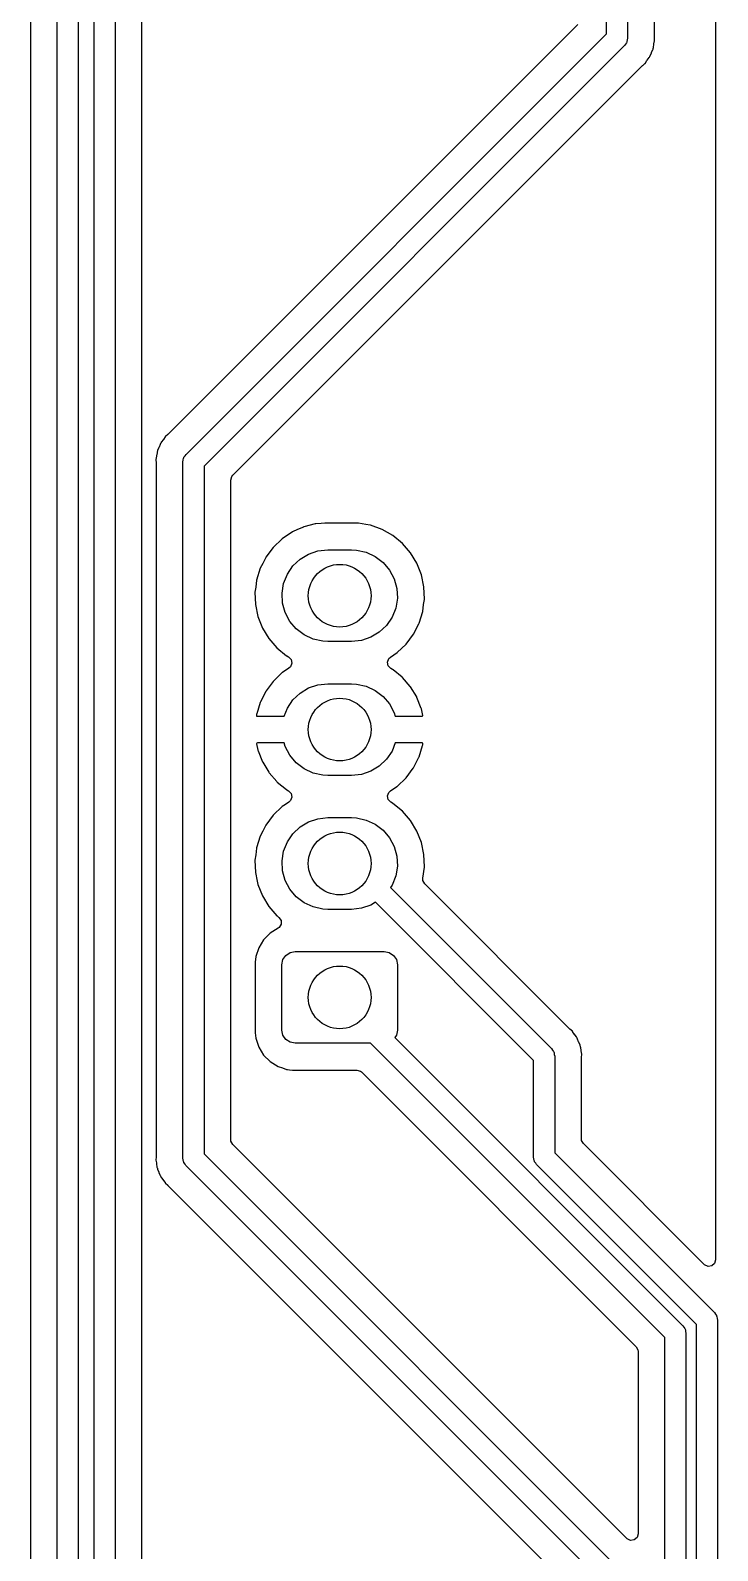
# Model space of a CAD drawing. Extents: x 87 to 116, y -228 to -39.
# Drawn here: x 103.33 to 116.37, y -100.66 to -71.83 of the extents above; entities that cross this region are included whole.
import ezdxf

# ---------------------------------------------------------------- set-up
doc = ezdxf.new("R2010")
doc.units = 0
doc.layers.add('BLACK', color=7, linetype='CONTINUOUS')

msp = doc.modelspace()

# ---------------------------------------------------------------- linework, layer by layer
at = {"layer": 'BLACK', "linetype": 'CONTINUOUS'}
for p, q in [((116.331, -38.7345), (116.331, -95.1475)), ((114.262, -71.8907), (114.262, -55.8713)), ((114.662, -55.7885), (114.662, -71.9739)), ((115.171, -71.9489), (115.171, -55.8174)), ((104.54, -101.819), (104.54, -71.2284)), ((104.94, -71.1455), (104.94, -101.903)), ((105.448, -100.913), (105.448, -71.1744)), ((103.841, -108.105), (103.841, -71.3777)), ((104.241, -71.2948), (104.241, -108.022)), ((103.332, -71.6405), (103.332, -108.076)), ((113.717, -71.7169), (105.945, -79.4885)), ((106.285, -79.8686), (114.262, -71.8907)), ((114.622, -72.0866), (114.604, -72.1149)), ((114.643, -72.0606), (114.622, -72.0866)), ((114.645, -72.0493), (114.643, -72.0606)), ((114.651, -72.0396), (114.645, -72.0493)), ((114.655, -72.0064), (114.651, -72.0396)), ((114.662, -71.9739), (114.655, -72.0064)), ((115.154, -72.151), (115.162, -72.0876)), ((115.162, -72.0876), (115.163, -72.0811)), ((115.163, -72.0811), (115.173, -72.0258)), ((115.171, -71.9561), (115.171, -71.9489)), ((115.175, -72.0183), (115.171, -71.9561)), ((115.173, -72.0258), (115.175, -72.0183)), ((114.604, -72.1149), (106.626, -80.0928)), ((115.034, -72.3935), (115.073, -72.3432)), ((115.073, -72.3432), (115.076, -72.3363)), ((115.076, -72.3363), (115.077, -72.334)), ((115.077, -72.334), (115.086, -72.3193)), ((115.086, -72.3193), (115.087, -72.317)), ((115.087, -72.317), (115.091, -72.3108)), ((115.091, -72.3108), (115.115, -72.2512)), ((115.115, -72.2512), (115.117, -72.2452)), ((115.117, -72.245), (115.144, -72.1869)), ((115.117, -72.2452), (115.117, -72.245)), ((115.144, -72.1869), (115.145, -72.1795)), ((115.145, -72.1795), (115.146, -72.1769)), ((115.146, -72.1769), (115.15, -72.1607)), ((115.15, -72.1607), (115.151, -72.1581)), ((115.151, -72.1581), (115.154, -72.151)), ((111.045, -76.3932), (114.943, -72.495)), ((114.943, -72.495), (114.949, -72.4891)), ((114.949, -72.4891), (114.987, -72.4561)), ((114.987, -72.4561), (114.993, -72.4511)), ((114.987, -72.4561), (114.987, -72.4561)), ((114.993, -72.4511), (115.03, -72.3988)), ((115.03, -72.3988), (115.034, -72.3935)), ((107.171, -80.2666), (111.045, -76.3932)), ((105.855, -79.59), (105.816, -79.6403)), ((105.859, -79.5847), (105.855, -79.59)), ((105.891, -79.5387), (105.859, -79.5847)), ((105.896, -79.5324), (105.891, -79.5387)), ((105.939, -79.4944), (105.896, -79.5324)), ((105.945, -79.4885), (105.939, -79.4944)), ((105.734, -79.84), (105.726, -79.8959)), ((105.735, -79.8325), (105.734, -79.84)), ((105.734, -79.84), (105.734, -79.84)), ((105.737, -79.8254), (105.735, -79.8325)), ((105.738, -79.8228), (105.737, -79.8254)), ((105.743, -79.8066), (105.738, -79.8228)), ((105.744, -79.804), (105.743, -79.8066)), ((105.745, -79.7966), (105.744, -79.804)), ((105.771, -79.7383), (105.745, -79.7966)), ((105.774, -79.7323), (105.771, -79.7383)), ((105.794, -79.6798), (105.774, -79.7323)), ((105.797, -79.6727), (105.794, -79.6798)), ((105.794, -79.6798), (105.794, -79.6798)), ((105.801, -79.6665), (105.797, -79.6727)), ((105.803, -79.6642), (105.801, -79.6665)), ((105.811, -79.6495), (105.803, -79.6642)), ((105.812, -79.6472), (105.811, -79.6495)), ((105.816, -79.6403), (105.812, -79.6472)), ((106.267, -79.8969), (106.285, -79.8686)), ((105.725, -79.9024), (105.714, -79.9652)), ((105.714, -79.9652), (105.714, -79.9728)), ((105.714, -79.9728), (105.714, -79.9728)), ((105.714, -79.9728), (105.717, -80.0274)), ((105.717, -80.0274), (105.718, -80.0346)), ((105.718, -80.0346), (105.718, -93.1891)), ((105.726, -79.8959), (105.725, -79.9024)), ((106.226, -80.0097), (106.233, -79.9771)), ((106.226, -93.218), (106.226, -80.0097)), ((106.233, -79.9771), (106.237, -79.9439)), ((106.237, -79.9439), (106.243, -79.9342)), ((106.243, -79.9342), (106.246, -79.923)), ((106.246, -79.923), (106.267, -79.8969)), ((106.626, -80.0928), (106.626, -93.1352)), ((107.134, -80.3557), (107.155, -80.2875)), ((107.134, -92.8723), (107.134, -80.3557)), ((107.155, -80.2875), (107.171, -80.2666)), ((108.401, -81.2967), (108.302, -81.3411)), ((108.511, -81.2473), (108.401, -81.2967)), ((108.515, -81.2451), (108.511, -81.2473)), ((108.511, -81.2473), (108.511, -81.2473)), ((108.521, -81.2437), (108.515, -81.2451)), ((108.737, -81.1876), (108.521, -81.2437)), ((108.521, -81.2437), (108.521, -81.2437)), ((108.742, -81.1863), (108.737, -81.1876)), ((108.737, -81.1876), (108.737, -81.1876)), ((108.747, -81.1858), (108.742, -81.1863)), ((108.848, -81.1773), (108.747, -81.1858)), ((108.747, -81.1858), (108.747, -81.1858)), ((108.916, -81.1715), (108.848, -81.1773)), ((109.531, -81.1715), (108.916, -81.1715)), ((109.532, -81.1716), (109.531, -81.1715)), ((109.551, -81.1725), (109.532, -81.1716)), ((109.532, -81.1716), (109.532, -81.1716)), ((109.555, -81.1727), (109.551, -81.1725)), ((109.551, -81.1725), (109.551, -81.1725)), ((109.699, -81.1987), (109.555, -81.1727)), ((109.78, -81.2133), (109.699, -81.1987)), ((109.785, -81.2143), (109.78, -81.2133)), ((109.78, -81.2133), (109.78, -81.2133)), ((110.005, -81.2941), (109.785, -81.2143)), ((110.209, -81.4098), (110.005, -81.2941)), ((108.108, -81.4718), (107.939, -81.6333)), ((108.302, -81.3411), (108.108, -81.4718)), ((110.39, -81.5582), (110.209, -81.4098)), ((110.543, -81.7349), (110.39, -81.5582)), ((107.797, -81.8257), (107.739, -81.9398)), ((107.799, -81.821), (107.797, -81.8257)), ((107.797, -81.8257), (107.797, -81.8257)), ((107.939, -81.6333), (107.799, -81.821)), ((108.312, -81.9861), (108.449, -81.857)), ((108.449, -81.857), (108.61, -81.7602)), ((108.61, -81.7602), (108.788, -81.7003)), ((108.788, -81.7003), (108.975, -81.68)), ((108.975, -81.68), (109.425, -81.68)), ((109.425, -81.68), (109.522, -81.6854)), ((109.522, -81.6854), (109.705, -81.7264)), ((109.705, -81.7264), (109.876, -81.8058)), ((109.876, -81.8058), (110.025, -81.92)), ((110.664, -81.9349), (110.543, -81.7349)), ((107.693, -82.0295), (107.624, -82.2529)), ((107.739, -81.9398), (107.693, -82.0295)), ((108.137, -82.316), (108.207, -82.1416)), ((108.207, -82.1416), (108.312, -81.9861)), ((110.025, -81.92), (110.146, -82.0635)), ((110.146, -82.0635), (110.234, -82.2297)), ((110.75, -82.1524), (110.664, -81.9349)), ((110.798, -82.3814), (110.75, -82.1524)), ((107.606, -82.3867), (107.593, -82.4848)), ((107.623, -82.2582), (107.606, -82.3867)), ((107.624, -82.2529), (107.623, -82.2582)), ((107.623, -82.2582), (107.623, -82.2582)), ((108.106, -82.5014), (108.137, -82.316)), ((110.234, -82.2297), (110.284, -82.4109)), ((110.284, -82.4109), (110.294, -82.5986)), ((110.807, -82.6152), (110.798, -82.3814)), ((107.593, -82.4848), (107.602, -82.7186)), ((107.602, -82.7186), (107.65, -82.9476)), ((108.116, -82.6891), (108.106, -82.5014)), ((108.166, -82.8703), (108.116, -82.6891)), ((110.294, -82.5986), (110.263, -82.784)), ((110.776, -82.8471), (110.793, -82.7186)), ((110.793, -82.7186), (110.806, -82.6205)), ((110.806, -82.6205), (110.807, -82.6152)), ((110.806, -82.6205), (110.806, -82.6205)), ((107.65, -82.9476), (107.736, -83.1651)), ((108.254, -83.0365), (108.166, -82.8703)), ((108.375, -83.18), (108.254, -83.0365)), ((110.193, -82.9584), (110.088, -83.1139)), ((110.263, -82.784), (110.193, -82.9584)), ((110.707, -83.0705), (110.776, -82.8471)), ((107.736, -83.1651), (107.857, -83.3651)), ((108.524, -83.2942), (108.375, -83.18)), ((108.695, -83.3736), (108.524, -83.2942)), ((109.79, -83.3398), (109.612, -83.3997)), ((109.951, -83.243), (109.79, -83.3398)), ((110.088, -83.1139), (109.951, -83.243)), ((110.461, -83.4667), (110.601, -83.279)), ((110.601, -83.279), (110.656, -83.1697)), ((110.656, -83.1697), (110.704, -83.0753)), ((110.704, -83.0753), (110.707, -83.0705)), ((110.704, -83.0753), (110.704, -83.0753)), ((107.857, -83.3651), (108.01, -83.5418)), ((108.01, -83.5418), (108.191, -83.6902)), ((108.878, -83.4146), (108.695, -83.3736)), ((108.975, -83.42), (108.878, -83.4146)), ((109.425, -83.42), (108.975, -83.42)), ((109.612, -83.3997), (109.425, -83.42)), ((110.23, -83.6701), (110.292, -83.6282)), ((110.292, -83.6282), (110.461, -83.4667)), ((108.191, -83.6902), (108.196, -83.6928)), ((108.196, -83.6928), (108.196, -83.6928)), ((108.196, -83.6928), (108.229, -83.7116)), ((108.229, -83.7116), (108.278, -83.7627)), ((108.266, -83.8984), (108.237, -83.9256)), ((108.292, -83.8323), (108.266, -83.8984)), ((108.278, -83.7627), (108.292, -83.8323)), ((110.108, -83.8083), (110.134, -83.7422)), ((110.122, -83.8779), (110.108, -83.8083)), ((110.171, -83.929), (110.122, -83.8779)), ((110.134, -83.7422), (110.163, -83.715)), ((110.163, -83.715), (110.23, -83.6701)), ((107.936, -84.1779), (107.803, -84.357)), ((107.943, -84.1699), (107.936, -84.1779)), ((108.105, -84.0159), (107.943, -84.1699)), ((108.113, -84.0092), (108.105, -84.0159)), ((108.237, -83.9256), (108.113, -84.0092)), ((110.204, -83.9476), (110.171, -83.929)), ((110.212, -83.9536), (110.204, -83.9476)), ((110.385, -84.0951), (110.212, -83.9536)), ((110.393, -84.1026), (110.385, -84.0951)), ((110.539, -84.2711), (110.393, -84.1026)), ((107.797, -84.366), (107.696, -84.5649)), ((107.803, -84.357), (107.797, -84.366)), ((108.312, -84.5261), (108.449, -84.397)), ((108.449, -84.397), (108.61, -84.3002)), ((108.61, -84.3002), (108.788, -84.2403)), ((108.788, -84.2403), (108.975, -84.22)), ((108.975, -84.22), (109.425, -84.22)), ((109.425, -84.22), (109.522, -84.2254)), ((109.522, -84.2254), (109.705, -84.2664)), ((109.705, -84.2664), (109.876, -84.3458)), ((109.876, -84.3458), (110.025, -84.46)), ((110.025, -84.46), (110.146, -84.6035)), ((110.545, -84.2797), (110.539, -84.2711)), ((110.661, -84.4705), (110.545, -84.2797)), ((110.666, -84.48), (110.661, -84.4705)), ((110.748, -84.6876), (110.666, -84.48)), ((107.692, -84.5748), (107.626, -84.7879)), ((107.696, -84.5649), (107.692, -84.5748)), ((108.145, -84.836), (108.207, -84.6816)), ((108.207, -84.6816), (108.312, -84.5261)), ((110.146, -84.6035), (110.234, -84.7697)), ((110.234, -84.7697), (110.252, -84.836)), ((110.751, -84.6978), (110.748, -84.6876)), ((110.777, -84.8214), (110.751, -84.6978)), ((107.624, -84.7983), (107.621, -84.818)), ((107.621, -84.818), (107.623, -84.8322)), ((107.623, -84.8322), (107.636, -84.836)), ((107.626, -84.7879), (107.624, -84.7983)), ((107.636, -84.836), (108.145, -84.836)), ((110.252, -84.836), (110.762, -84.836)), ((110.762, -84.836), (110.775, -84.832)), ((110.775, -84.832), (110.777, -84.8214)), ((107.625, -85.348), (107.623, -85.3586)), ((107.623, -85.3586), (107.649, -85.4822)), ((107.638, -85.344), (107.625, -85.348)), ((108.148, -85.344), (107.638, -85.344)), ((108.166, -85.4103), (108.148, -85.344)), ((110.255, -85.344), (110.193, -85.4984)), ((110.764, -85.344), (110.255, -85.344)), ((110.777, -85.3478), (110.764, -85.344)), ((110.779, -85.362), (110.777, -85.3478)), ((107.649, -85.4822), (107.652, -85.4924)), ((107.652, -85.4924), (107.734, -85.7)), ((108.254, -85.5765), (108.166, -85.4103)), ((108.375, -85.72), (108.254, -85.5765)), ((110.193, -85.4984), (110.088, -85.6539)), ((110.603, -85.814), (110.704, -85.6151)), ((110.704, -85.6151), (110.708, -85.6052)), ((110.708, -85.6052), (110.774, -85.3921)), ((110.774, -85.3921), (110.776, -85.3817)), ((110.776, -85.3817), (110.779, -85.362)), ((107.734, -85.7), (107.739, -85.7095)), ((107.739, -85.7095), (107.855, -85.9003)), ((107.855, -85.9003), (107.861, -85.9089)), ((107.861, -85.9089), (108.007, -86.0774)), ((108.524, -85.8342), (108.375, -85.72)), ((108.695, -85.9136), (108.524, -85.8342)), ((108.878, -85.9546), (108.695, -85.9136)), ((109.79, -85.8798), (109.612, -85.9397)), ((109.951, -85.783), (109.79, -85.8798)), ((110.088, -85.6539), (109.951, -85.783)), ((110.464, -86.0021), (110.597, -85.823)), ((110.597, -85.823), (110.603, -85.814)), ((108.007, -86.0774), (108.015, -86.0849)), ((108.015, -86.0849), (108.188, -86.2264)), ((108.975, -85.96), (108.878, -85.9546)), ((109.425, -85.96), (108.975, -85.96)), ((109.612, -85.9397), (109.425, -85.96)), ((110.163, -86.2544), (110.287, -86.1708)), ((110.287, -86.1708), (110.295, -86.1641)), ((110.295, -86.1641), (110.457, -86.0101)), ((110.457, -86.0101), (110.464, -86.0021)), ((108.17, -86.5099), (108.108, -86.5518)), ((108.237, -86.465), (108.17, -86.5099)), ((108.188, -86.2264), (108.196, -86.2324)), ((108.196, -86.2324), (108.229, -86.251)), ((108.229, -86.251), (108.278, -86.3021)), ((108.266, -86.4378), (108.237, -86.465)), ((108.292, -86.3717), (108.266, -86.4378)), ((108.278, -86.3021), (108.292, -86.3717)), ((110.108, -86.3477), (110.134, -86.2816)), ((110.122, -86.4173), (110.108, -86.3477)), ((110.171, -86.4684), (110.122, -86.4173)), ((110.134, -86.2816), (110.163, -86.2544)), ((110.204, -86.4872), (110.171, -86.4684)), ((110.209, -86.4898), (110.204, -86.4872)), ((110.204, -86.4872), (110.204, -86.4872)), ((110.39, -86.6382), (110.209, -86.4898)), ((107.939, -86.7133), (107.799, -86.901)), ((108.108, -86.5518), (107.939, -86.7133)), ((108.61, -86.8402), (108.788, -86.7803)), ((108.788, -86.7803), (108.975, -86.76)), ((108.975, -86.76), (109.425, -86.76)), ((109.425, -86.76), (109.522, -86.7654)), ((109.522, -86.7654), (109.705, -86.8064)), ((110.543, -86.8149), (110.39, -86.6382)), ((107.739, -87.0198), (107.693, -87.1095)), ((107.797, -86.9057), (107.739, -87.0198)), ((107.799, -86.901), (107.797, -86.9057)), ((107.797, -86.9057), (107.797, -86.9057)), ((108.207, -87.2216), (108.312, -87.0661)), ((108.312, -87.0661), (108.449, -86.937)), ((108.449, -86.937), (108.61, -86.8402)), ((109.705, -86.8064), (109.876, -86.8858)), ((109.876, -86.8858), (110.025, -87)), ((110.025, -87), (110.146, -87.1435)), ((110.664, -87.0149), (110.543, -86.8149)), ((110.75, -87.2324), (110.664, -87.0149)), ((107.623, -87.3382), (107.606, -87.4667)), ((107.624, -87.3329), (107.623, -87.3382)), ((107.623, -87.3382), (107.623, -87.3382)), ((107.693, -87.1095), (107.624, -87.3329)), ((108.137, -87.396), (108.207, -87.2216)), ((110.146, -87.1435), (110.234, -87.3097)), ((110.234, -87.3097), (110.284, -87.4909)), ((110.798, -87.4614), (110.75, -87.2324)), ((107.606, -87.4667), (107.593, -87.5648)), ((107.593, -87.5648), (107.602, -87.7986)), ((108.106, -87.5814), (108.137, -87.396)), ((108.116, -87.7691), (108.106, -87.5814)), ((110.284, -87.4909), (110.294, -87.6786)), ((110.807, -87.6952), (110.798, -87.4614)), ((107.602, -87.7986), (107.603, -87.8038)), ((107.603, -87.8038), (107.637, -87.9669)), ((108.166, -87.9503), (108.116, -87.7691)), ((108.254, -88.1165), (108.166, -87.9503)), ((110.263, -87.864), (110.193, -88.0384)), ((110.294, -87.6786), (110.263, -87.864)), ((110.778, -87.9115), (110.806, -87.7005)), ((110.78, -87.9548), (110.778, -87.9115)), ((110.814, -88.0171), (110.78, -87.9548)), ((110.806, -87.7005), (110.807, -87.6952)), ((110.806, -87.7005), (110.806, -87.7005)), ((107.637, -87.9669), (107.65, -88.0276)), ((107.65, -88.0276), (107.736, -88.2451)), ((108.375, -88.26), (108.254, -88.1165)), ((110.193, -88.0384), (110.162, -88.0842)), ((110.162, -88.0842), (113.221, -91.1428)), ((113.563, -90.7656), (110.814, -88.0171)), ((107.736, -88.2451), (107.857, -88.4451)), ((107.857, -88.4451), (108.01, -88.6218)), ((108.524, -88.3742), (108.375, -88.26)), ((108.695, -88.4536), (108.524, -88.3742)), ((108.878, -88.4946), (108.695, -88.4536)), ((108.975, -88.5), (108.878, -88.4946)), ((109.425, -88.5), (108.975, -88.5)), ((109.612, -88.4797), (109.425, -88.5)), ((109.79, -88.4198), (109.612, -88.4797)), ((109.879, -88.3665), (109.79, -88.4198)), ((112.879, -91.3668), (109.879, -88.3665)), ((108.01, -88.6218), (108.015, -88.6252)), ((108.015, -88.6252), (108.048, -88.6524)), ((108.048, -88.6524), (108.088, -88.7111)), ((108.09, -88.782), (108.053, -88.8428)), ((108.088, -88.7111), (108.09, -88.782)), ((107.756, -89.0767), (107.663, -89.2273)), ((107.881, -88.9515), (107.756, -89.0767)), ((108.031, -88.8584), (107.881, -88.9515)), ((108.053, -88.8428), (108.031, -88.8577)), ((108.031, -88.8577), (108.031, -88.8584)), ((107.607, -89.3951), (107.596, -89.4996)), ((107.663, -89.2273), (107.607, -89.3951)), ((108.124, -89.4543), (108.178, -89.3732)), ((108.178, -89.3732), (108.259, -89.319)), ((108.259, -89.319), (108.355, -89.3)), ((108.355, -89.3), (110.045, -89.3)), ((110.045, -89.3), (110.141, -89.319)), ((110.141, -89.319), (110.222, -89.3732)), ((110.222, -89.3732), (110.276, -89.4543)), ((107.596, -89.4996), (107.596, -90.8404)), ((108.105, -89.55), (108.124, -89.4543)), ((108.105, -90.79), (108.105, -89.55)), ((110.276, -89.4543), (110.295, -89.55)), ((110.295, -89.55), (110.295, -90.79)), ((108.124, -90.8857), (108.105, -90.79)), ((110.295, -90.79), (110.276, -90.8857)), ((113.568, -90.7706), (113.563, -90.7656)), ((113.614, -90.812), (113.568, -90.7706)), ((113.619, -90.8183), (113.614, -90.812)), ((113.651, -90.8647), (113.619, -90.8183)), ((113.619, -90.8183), (113.619, -90.8183)), ((107.596, -90.8404), (107.607, -90.9462)), ((107.607, -90.9462), (107.663, -91.1139)), ((107.663, -91.1139), (107.757, -91.2643)), ((108.178, -90.9668), (108.124, -90.8857)), ((108.259, -91.021), (108.178, -90.9668)), ((108.355, -91.04), (108.259, -91.021)), ((109.787, -91.04), (108.355, -91.04)), ((115.37, -96.6228), (109.787, -91.04)), ((110.276, -90.8857), (110.245, -90.9321)), ((110.245, -90.9321), (115.712, -96.3988)), ((113.654, -90.87), (113.651, -90.8647)), ((113.689, -90.9147), (113.654, -90.87)), ((113.693, -90.9207), (113.689, -90.9147)), ((113.689, -90.9147), (113.689, -90.9147)), ((113.696, -90.9277), (113.693, -90.9207)), ((113.698, -90.9299), (113.696, -90.9277)), ((113.706, -90.9447), (113.698, -90.9299)), ((113.707, -90.9471), (113.706, -90.9447)), ((113.711, -90.9533), (113.707, -90.9471)), ((113.714, -90.9605), (113.711, -90.9533)), ((113.734, -91.0131), (113.714, -90.9605)), ((113.714, -90.9605), (113.714, -90.9605)), ((113.737, -91.0192), (113.734, -91.0131)), ((113.762, -91.0777), (113.737, -91.0192)), ((113.764, -91.0852), (113.762, -91.0777)), ((113.764, -91.0877), (113.764, -91.0852)), ((113.769, -91.1041), (113.764, -91.0877)), ((113.769, -91.1067), (113.769, -91.1041)), ((113.772, -91.1138), (113.769, -91.1067)), ((113.773, -91.1213), (113.772, -91.1138)), ((113.78, -91.1772), (113.773, -91.1213)), ((107.757, -91.2643), (107.882, -91.3893)), ((107.882, -91.3893), (108.032, -91.4821)), ((112.879, -93.2012), (112.879, -91.3668)), ((113.221, -91.1428), (113.238, -91.1711)), ((113.238, -91.1711), (113.259, -91.1973)), ((113.259, -91.1973), (113.262, -91.2085)), ((113.262, -91.2085), (113.268, -91.2182)), ((113.268, -91.2182), (113.272, -91.2514)), ((113.272, -91.2514), (113.279, -91.284)), ((113.279, -91.284), (113.279, -93.1183)), ((113.781, -91.1837), (113.78, -91.1772)), ((113.792, -91.2466), (113.781, -91.1837)), ((113.787, -91.3129), (113.788, -91.3043)), ((113.787, -92.8555), (113.787, -91.3129)), ((113.788, -91.3043), (113.791, -91.2542)), ((113.791, -91.2542), (113.792, -91.2466)), ((113.791, -91.2542), (113.791, -91.2542)), ((108.032, -91.4821), (108.112, -91.5086)), ((108.112, -91.5086), (108.194, -91.5356)), ((108.194, -91.5356), (108.194, -91.5356)), ((108.194, -91.5356), (108.2, -91.5378)), ((108.2, -91.5378), (108.207, -91.5385)), ((108.207, -91.5385), (108.207, -91.5385)), ((108.207, -91.5385), (108.25, -91.5429)), ((108.25, -91.5429), (108.305, -91.5485)), ((108.305, -91.5485), (109.524, -91.5485)), ((109.524, -91.5485), (109.592, -91.5685)), ((109.592, -91.5685), (109.613, -91.5854)), ((109.613, -91.5854), (114.825, -96.7966)), ((113.79, -92.8823), (113.787, -92.8555)), ((106.626, -93.1352), (114.95, -101.459)), ((107.137, -92.8991), (107.134, -92.8723)), ((107.171, -92.9614), (107.137, -92.8991)), ((114.646, -100.436), (107.171, -92.9614)), ((113.279, -93.1183), (116.311, -96.1505)), ((113.824, -92.9446), (113.79, -92.8823)), ((116.116, -95.2366), (113.824, -92.9446)), ((105.717, -93.1977), (105.713, -93.2554)), ((105.713, -93.2554), (105.722, -93.3063)), ((105.718, -93.1891), (105.717, -93.1977)), ((105.722, -93.3063), (105.724, -93.3183)), ((105.724, -93.3183), (105.725, -93.3248)), ((105.725, -93.3248), (105.733, -93.3882)), ((105.733, -93.3882), (105.736, -93.3953)), ((105.736, -93.3953), (105.736, -93.398)), ((105.736, -93.398), (105.741, -93.4143)), ((105.741, -93.4143), (105.741, -93.4168)), ((105.741, -93.4168), (105.743, -93.4243)), ((105.743, -93.4243), (105.746, -93.4312)), ((105.746, -93.4312), (105.768, -93.4828)), ((106.233, -93.2506), (106.226, -93.218)), ((106.237, -93.2838), (106.233, -93.2506)), ((106.243, -93.2935), (106.237, -93.2838)), ((106.246, -93.3047), (106.243, -93.2935)), ((106.267, -93.3309), (106.246, -93.3047)), ((106.284, -93.3592), (106.267, -93.3309)), ((114.608, -101.683), (106.284, -93.3592)), ((112.886, -93.2337), (112.879, -93.2012)), ((112.89, -93.2669), (112.886, -93.2337)), ((112.896, -93.2767), (112.89, -93.2669)), ((112.899, -93.2879), (112.896, -93.2767)), ((112.92, -93.314), (112.899, -93.2879)), ((112.937, -93.3423), (112.92, -93.314)), ((115.97, -96.3745), (112.937, -93.3423)), ((105.768, -93.4828), (105.771, -93.4889)), ((105.771, -93.4889), (105.794, -93.5487)), ((105.794, -93.5487), (105.798, -93.5549)), ((105.798, -93.5549), (105.799, -93.5573)), ((105.799, -93.5573), (105.807, -93.5721)), ((105.807, -93.5721), (105.809, -93.5744)), ((105.809, -93.5744), (105.812, -93.5813)), ((105.812, -93.5813), (105.816, -93.5873)), ((105.816, -93.5873), (105.851, -93.632)), ((105.851, -93.632), (105.854, -93.6373)), ((105.854, -93.6373), (105.886, -93.6837)), ((105.886, -93.6837), (105.886, -93.6837)), ((105.886, -93.6837), (105.891, -93.69)), ((105.891, -93.69), (105.896, -93.695)), ((105.896, -93.695), (105.896, -93.695)), ((105.896, -93.695), (105.937, -93.7314)), ((105.937, -93.7314), (105.942, -93.7364)), ((105.942, -93.7364), (114.063, -101.857)), ((116.331, -95.1475), (116.311, -95.2156)), ((116.123, -95.2427), (116.116, -95.2366)), ((116.188, -95.2722), (116.123, -95.2427)), ((116.258, -95.2621), (116.188, -95.2722)), ((116.311, -95.2156), (116.258, -95.2621)), ((116.311, -96.1505), (116.329, -96.1788)), ((116.329, -96.1788), (116.35, -96.2049)), ((116.35, -96.2049), (116.352, -96.2162)), ((116.352, -96.2162), (116.358, -96.2259)), ((116.358, -96.2259), (116.362, -96.2591)), ((116.362, -96.2591), (116.37, -96.2917)), ((116.37, -96.2917), (116.37, -164.501)), ((115.712, -96.3988), (115.729, -96.4271)), ((115.729, -96.4271), (115.75, -96.4533)), ((115.75, -96.4533), (115.753, -96.4645)), ((115.753, -96.4645), (115.759, -96.4742)), ((115.759, -96.4742), (115.763, -96.5074)), ((115.763, -96.5074), (115.77, -96.54)), ((115.77, -96.54), (115.77, -162.56)), ((115.97, -164.418), (115.97, -96.3745)), ((114.825, -96.7966), (114.859, -96.8589)), ((114.859, -96.8589), (114.861, -96.8857)), ((114.861, -96.8857), (114.861, -100.347)), ((115.37, -162.477), (115.37, -96.6228)), ((114.861, -100.347), (114.841, -100.415)), ((114.653, -100.443), (114.646, -100.436)), ((114.718, -100.472), (114.653, -100.443)), ((114.788, -100.462), (114.718, -100.472)), ((114.841, -100.415), (114.788, -100.462))]:
    msp.add_line(p, q, dxfattribs=at)
at = {"layer": 'BLACK'}
for centre in [(109.2, -82.55), (109.2, -85.09), (109.2, -87.63), (109.2, -90.17)]:
    msp.add_circle(centre, 0.595, dxfattribs=at)

doc.saveas('drawing.dxf')
